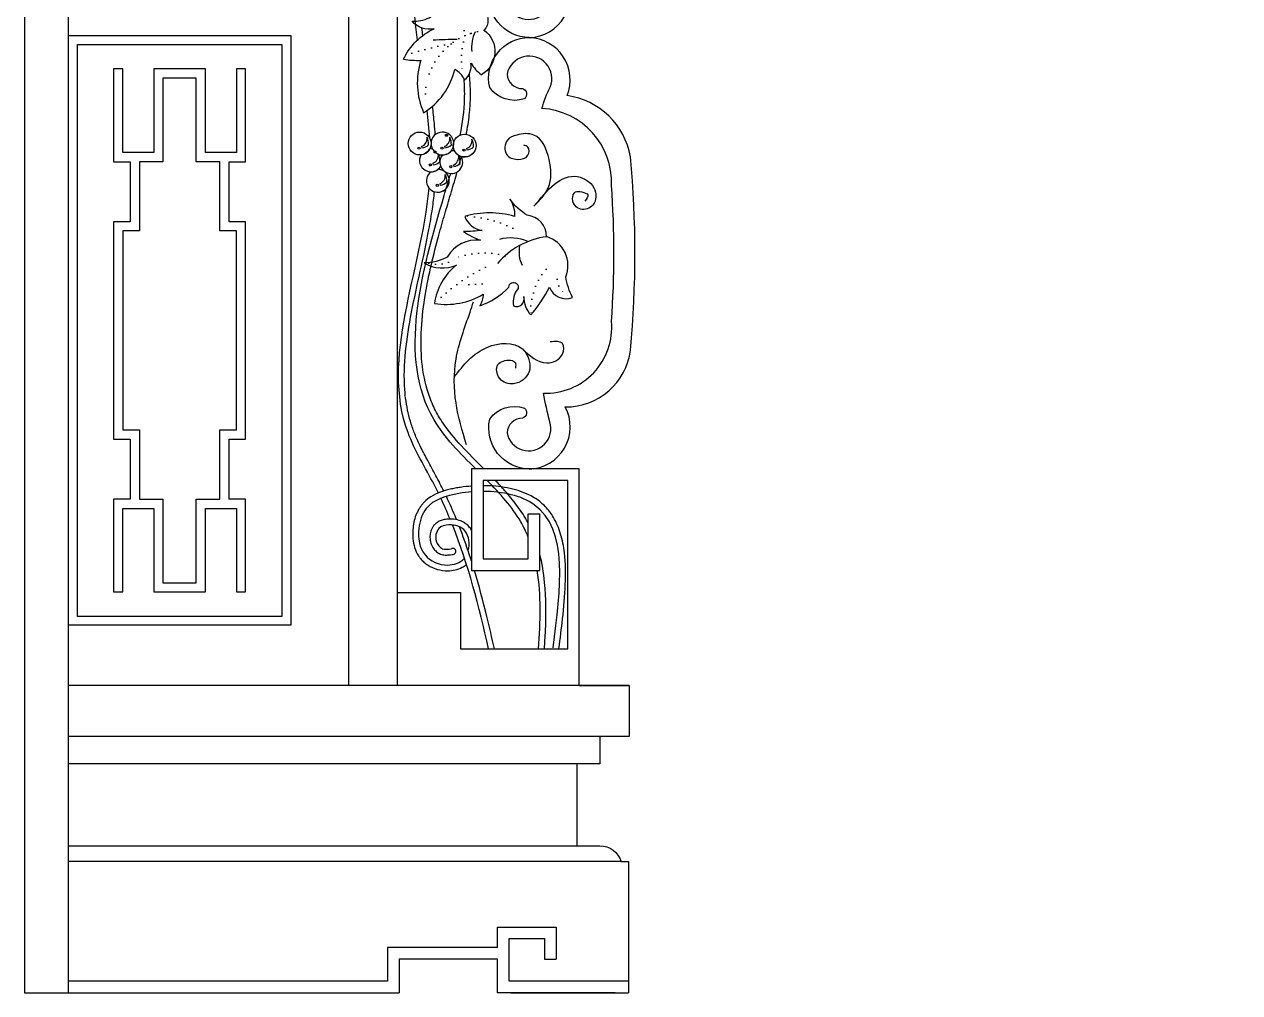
# Model space of a CAD drawing. Extents: x 4107 to 6907, y 781 to 4481.
# Drawn here: x 4107 to 5479, y 781 to 1873 of the extents above; entities that cross this region are included whole.
import ezdxf

# ---------------------------------------------------------------- set-up
doc = ezdxf.new("R2010")
doc.units = 0
doc.header["$LTSCALE"] = 60
doc.header["$MEASUREMENT"] = 0
doc.linetypes.add('DOT2', pattern=[0.125, 0, -0.125])
for name, color, linetype in [('3', 3, 'CONTINUOUS'), ('4', 4, 'CONTINUOUS'), ('7', 7, 'CONTINUOUS')]:
    doc.layers.add(name, color=color, linetype=linetype)

msp = doc.modelspace()

# ---------------------------------------------------------------- hatches: boundary and pattern name
at = {"layer": '3'}
h = msp.add_hatch(dxfattribs=at)
h.set_pattern_fill('ANGLE', color=256, scale=1.305361, style=0)
h.set_pattern_definition([(360, (3086.149, 1314.902), (4e-15, 9.11795), [6.631235, -2.486713]), (90, (3086.149, 1314.902), (-9.11795, 5e-15), [6.631235, -2.486713])])
h.paths.add_polyline_path([(4553.6, 1733.5, 1), (4551.1, 1733.5, 1)])
h = msp.add_hatch(dxfattribs=at)
h.set_pattern_fill('ANGLE', color=256, scale=1.305361, style=0)
h.set_pattern_definition([(360, (3111.894, 1314.902), (4e-15, 9.11795), [6.631235, -2.486713]), (90, (3111.894, 1314.902), (-9.11795, 5e-15), [6.631235, -2.486713])])
h.paths.add_polyline_path([(4579.3, 1733.5, 1), (4576.8, 1733.5, 1)])
h = msp.add_hatch(dxfattribs=at)
h.set_pattern_fill('ANGLE', color=256, scale=1.305361, style=0)
h.set_pattern_definition([(360, (3136.923, 1312.608), (4e-15, 9.11795), [6.631235, -2.486713]), (90, (3136.923, 1312.608), (-9.11795, 5e-15), [6.631235, -2.486713])])
h.paths.add_polyline_path([(4604.4, 1731.2, 1), (4601.9, 1731.2, 1)])
h = msp.add_hatch(dxfattribs=at)
h.set_pattern_fill('ANGLE', color=256, scale=1.305361, style=0)
h.set_pattern_definition([(360, (3098.872, 1295.9545), (4e-15, 9.11795), [6.631235, -2.486713]), (90, (3098.872, 1295.9545), (-9.11795, 5e-15), [6.631235, -2.486713])])
h.paths.add_polyline_path([(4566.3, 1714.6, 1), (4563.8, 1714.6, 1)])
h = msp.add_hatch(dxfattribs=at)
h.set_pattern_fill('ANGLE', color=256, scale=1.305361, style=0)
h.set_pattern_definition([(360, (3121.925, 1293.961), (4e-15, 9.11795), [6.631235, -2.486713]), (90, (3121.925, 1293.961), (-9.11795, 5e-15), [6.631235, -2.486713])])
h.paths.add_polyline_path([(4589.4, 1712.6, 1), (4586.9, 1712.6, 1)])
h = msp.add_hatch(dxfattribs=at)
h.set_pattern_fill('ANGLE', color=256, scale=1.305361, style=0)
h.set_pattern_definition([(360, (3106.713, 1272.872), (4e-15, 9.11795), [6.631235, -2.486713]), (90, (3106.713, 1272.872), (-9.11795, 5e-15), [6.631235, -2.486713])])
h.paths.add_polyline_path([(4574.2, 1691.5, 1), (4571.7, 1691.5, 1)])

# ---------------------------------------------------------------- linework, layer by layer
for p, q in [((4555.2, 1735.3), (4555.6, 1733.8)), ((4580.9, 1735.3), (4581.3, 1733.8)), ((4606, 1733), (4606.4, 1731.5)), ((4567.9, 1716.3), (4568.3, 1714.8)), ((4591, 1714.3), (4591.4, 1712.8)), ((4575.8, 1693.2), (4576.2, 1691.8)), ((4156.6, 946.3), (4730.3, 946.3)), ((4694, 818.4), (4707.1, 818.4))]:
    msp.add_line(p, q, dxfattribs=at)
at = {"layer": '3', "linetype": 'DOT2'}
msp.add_line((4623.5, 1580.2), (4598.5, 1579.1), dxfattribs=at)
at = {"layer": '3'}
for points in [[(4676.7, 1858.2, -0.473789), (4632, 1914.4, -0.330959), (4671.3, 1927, -0.600598), (4669.1, 1915.6, 0.397649), (4651.6, 1899.1, 1.069441), (4699.8, 1911.4, -0.01029), (4692.6, 1943.8, 0.453682), (4769.5, 2024.7, 0.036671), (4769.5, 2178.2, 0.409372), (4691, 2264.9, -0.049889), (4700.4, 2289.1, 1.088849), (4651.6, 2303.9, 0.397649), (4669.1, 2287.3, -0.600598), (4671.3, 2276, -0.330959), (4632, 2288.5, -0.48343), (4676.7, 2344.9, -0.48343)], [(4534.6, 1833.9, -0.169711), (4569.4, 1868.2, -0.287598), (4544.4, 1876.9, 0.148695), (4563.6, 1880.7, -0.213872), (4625.9, 1888.9, -0.373398), (4625.9, 1866.5, -0.545181), (4622.6, 1816.3)], [(4676.7, 1371.4, -0.473789), (4632, 1427.7, -0.330959), (4671.3, 1440.2, -0.600598), (4669.1, 1428.9, 0.397649), (4651.6, 1412.3, 1.069441), (4699.8, 1424.6, -0.01029), (4692.6, 1457, 0.453682), (4769.5, 1538, 0.036671), (4769.5, 1691.5, 0.409372), (4691, 1778.2, -0.049889), (4700.4, 1802.3, 1.088849), (4651.6, 1817.1, 0.397649), (4669.1, 1800.6, -0.600598), (4671.3, 1789.3, -0.330959), (4632, 1801.8, -0.48343), (4676.7, 1858.2, -0.48343)], [(4678.5, 1545.2, 0.062935), (4699.4, 1576.6, 0.413829), (4725.6, 1564.8, -0.069488), (4717.8, 1588.3, 0.446434), (4696.3, 1633.6, 0.384165), (4674.5, 1657.7, -0.105553), (4654.9, 1676, -0.150517), (4660.1, 1656.4, 0.143109), (4603.8, 1656.4, 0.263895), (4623.5, 1640.7, -0.03396), (4602.5, 1639.4, 0.062821), (4621.7, 1629.5, 0.303058), (4584.2, 1610.6, -0.130881), (4558, 1604, 0.237341), (4594.6, 1601.4, 0.201616), (4569.8, 1558.2, 0.176966), (4624.8, 1568.7, -0.109857), (4620.8, 1555.6, 0.120189), (4653.6, 1576.6)], [(4653.6, 1576.6, -1.132636), (4664.1, 1575.2, 0.212415), (4658.8, 1555.6, 0.655701), (4670.6, 1566.1, 0.197167), (4678.5, 1545.2)]]:
    msp.add_lwpolyline(points, format="xyb", dxfattribs=at)
for points in [[(4166.6, 1205.1), (4166.6, 1850.6), (4397.4, 1850.6), (4397.4, 1205.1)], [(4582.2, 1748.9), (4584.4, 1748.9), (4584.4, 1747.1), (4582.2, 1747.1)], [(4569.2, 1730), (4571.4, 1730), (4571.4, 1728.1), (4569.2, 1728.1)]]:
    msp.add_lwpolyline(points, close=True, dxfattribs=at)
for points in [[(4207.4, 1823), (4207.4, 1718.2), (4226.2, 1718.2), (4226.2, 1650.5), (4207.4, 1650.5), (4207.4, 1405.2), (4226.2, 1405.2), (4226.2, 1337.5), (4207.4, 1337.5), (4207.4, 1232.7), (4217.9, 1232.7), (4217.9, 1327), (4252.7, 1327), (4252.7, 1232.7), (4311.2, 1232.7), (4311.2, 1327), (4346.1, 1327), (4346.1, 1232.7), (4356.5, 1232.7), (4356.5, 1337.5), (4337.8, 1337.5), (4337.8, 1405.2), (4356.5, 1405.2), (4356.5, 1650.5), (4337.8, 1650.5), (4337.8, 1718.2), (4356.5, 1718.2), (4356.5, 1823), (4346.1, 1823), (4346.1, 1728.7), (4311.2, 1728.7), (4311.2, 1823), (4252.7, 1823), (4252.7, 1728.7), (4217.9, 1728.7), (4217.9, 1823), (4207.4, 1823)], [(4346.1, 1640), (4327.3, 1640), (4327.3, 1718.2), (4300.7, 1718.2), (4300.7, 1812.6), (4263.2, 1812.6), (4263.2, 1718.2), (4236.6, 1718.2), (4236.6, 1640), (4217.9, 1640), (4217.9, 1415.7), (4236.6, 1415.7), (4236.6, 1337.5), (4263.2, 1337.5), (4263.2, 1243.1), (4300.7, 1243.1), (4300.7, 1337.5), (4327.3, 1337.5), (4327.3, 1415.7), (4346.1, 1415.7), (4346.1, 1640)], [(4640.9, 831.4), (4640.9, 831.4), (4640.9, 854.6), (4707.1, 854.6), (4707.1, 818.4)], [(4788.7, 793.6), (4653.9, 793.6), (4653.9, 841.6), (4694, 841.6), (4694, 818.4)], [(4640.9, 831.4), (4516.8, 831.4), (4516.8, 793.6), (4156.6, 793.6)]]:
    msp.add_lwpolyline(points, dxfattribs=at)
for centre, radius in [((4552.9, 1738.7), 12.9), ((4603.7, 1736.4), 12.9), ((4552.3, 1733.5), 1.25), ((4578.1, 1733.5), 1.25), ((4603.1, 1731.2), 1.25), ((4565.1, 1714.6), 1.25), ((4588.1, 1712.6), 1.25), ((4572.9, 1691.5), 1.25)]:
    msp.add_circle(centre, radius, dxfattribs=at)
at = {"layer": '3', "linetype": 'DOT2'}
for centre, radius, start, end in [((4634.1, 1792.2), 74.7, 96.3327, 187.802), ((4595.1, 1838.4), 28.9, 58.3389, 99.9544), ((4691.2, 1832.8), 91.2, 162.1766, 186.275), ((4639.6, 1545.6), 310, 99.4862, 109.3509), ((4602.8, 1534.3), 122.1, 62.9866, 89.5082), ((4572.6, 1642.3), 39.8, 256.3412, 305.665), ((4625.9, 1527), 88.3, 74.5609, 109.9105), ((4719, 1409.2), 210.9, 115.7732, 135.0419), ((4751.9, 1549.5), 73.6, 139.8452, 183.414), ((4732.5, 1588.3), 24.5, 186.3756, 253.6541)]:
    msp.add_arc(centre, radius, start, end, dxfattribs=at)
at = {"layer": '3'}
for centre, radius, start, end in [((4593.5, 1446.3), 409.7, 89.753, 93.5631), ((4653.9, 1846.3), 42.4, 154.3708, 185.3472), ((4634, 1807.3), 83.7, 162.3941, 203.9023), ((4590.2, 1826.4), 20.9, 310.3721, 8.0439), ((4649.5, 1852.3), 44.9, 210.7705, 233.2629), ((4515.5, 1840.6), 79.3, 301.9109, 346.525), ((4580.6, 1799.7), 25.5, 24.9521, 61.834), ((4551.4, 1744.5), 10, 292.4666, 7.5187), ((4542.9, 1737.6), 20.2, 358.8475, 24.1395), ((4578.7, 1738.7), 12.9, 235.2758, 222.4169), ((4577.1, 1744.5), 10, 292.4666, 7.5187), ((4568.6, 1737.6), 20.2, 358.8475, 24.1395), ((4602.1, 1742.2), 10, 292.4666, 7.5187), ((4593.6, 1735.3), 20.2, 358.8475, 24.1395), ((4552.9, 1738.7), 12.9, 276.3174, 331.447), ((4554.8, 1745.4), 11.6, 273.7775, 315.0657), ((4565.7, 1719.7), 12.9, 82.2478, 96.3174), ((4578.7, 1738.7), 12.9, 262.2478, 321.1885), ((4580.6, 1745.4), 11.6, 273.7775, 315.0657), ((4588.7, 1717.7), 12.9, 72.8326, 90), ((4603.7, 1736.4), 12.9, 222.1242, 323.4902), ((4605.6, 1743.1), 11.6, 273.7775, 315.0657), ((4565.7, 1719.7), 12.9, 151.447, 329.0509), ((4564.1, 1725.6), 10, 292.4666, 7.5187), ((4567.6, 1726.4), 11.6, 273.7775, 315.0657), ((4555.6, 1718.6), 20.2, 358.8475, 24.1395), ((4588.7, 1717.7), 12.9, 141.1885, 29.5445), ((4565.7, 1719.7), 12.9, 21.0644, 28.7533), ((4587.1, 1723.6), 10, 292.4666, 7.5187), ((4590.6, 1724.4), 11.6, 273.7775, 315.0657), ((4578.6, 1716.6), 20.2, 358.8475, 24.1395), ((4573.5, 1696.7), 12.9, 127.5232, 90), ((4565.7, 1719.7), 12.9, 260.6605, 329.0509), ((4571.9, 1702.5), 10, 292.4666, 7.5187), ((4563.4, 1695.6), 20.2, 358.8475, 24.1395), ((4573.5, 1696.7), 12.9, 270, 330.3201), ((4575.4, 1703.4), 11.6, 273.7775, 315.0657), ((4708.4, 1545.2), 89.2, 97.8053, 139.2196), ((4655.5, 1584.6), 47.6, 65.5982, 105.241), ((4700, 1616.5), 34.9, 168.2194, 205.7267), ((4590.3, 1278.5), 3.42, 261.6963, 116.8699)]:
    msp.add_arc(centre, radius, start, end, dxfattribs=at)
for points, knots in [([(4598.8, 1748.3), (4601.5, 1762), (4604.3, 1783), (4603.7, 1804.2), (4603.1, 1811.8)], [499.866089, 499.866089, 499.866089, 499.866089, 532.34926, 550.22794, 550.22794, 550.22794, 550.22794]), ([(4605.6, 1749.1), (4607.1, 1756.5), (4608.2, 1763.9), (4609.7, 1777.3), (4610.1, 1783.3), (4610.4, 1795.4), (4610.3, 1801.5), (4609.7, 1810.8), (4609.5, 1814.2), (4609.1, 1817.5)], [501.476009, 501.476009, 501.476009, 501.476009, 518.678471, 518.678471, 532.626264, 532.626264, 546.574056, 546.574056, 554.29698, 554.29698, 554.29698, 554.29698]), ([(4616.2, 1371.6), (4598.5, 1389.3), (4520.1, 1468.6), (4557.9, 1603.7), (4585.6, 1696.7), (4588, 1704.9)], [197.081272, 197.081272, 197.081272, 197.081272, 252.83484, 446.827956, 465.858651, 465.858651, 465.858651, 465.858651]), ([(4625.4, 1371.6), (4625.2, 1371.9), (4624.9, 1372.1), (4616.3, 1380.7), (4608, 1389), (4592.5, 1405.8), (4585.3, 1414.3), (4577.6, 1425.8), (4575.9, 1428.4), (4572.7, 1433.9), (4571.2, 1436.6), (4567.1, 1445), (4564.8, 1450.8), (4559.2, 1468), (4556.8, 1479.7), (4554.4, 1504.1), (4554.2, 1516.8), (4555.7, 1542.7), (4557.3, 1556), (4563.3, 1591.2), (4568.6, 1613.3), (4576.8, 1643.2), (4579.1, 1651.2), (4583.6, 1666.7), (4585.8, 1674.2), (4590.2, 1689.1), (4592.4, 1696.5), (4594.8, 1704.8), (4595, 1705.7), (4595.3, 1706.7)], [192.225497, 192.225497, 192.225497, 192.225497, 193.018821, 193.018821, 219.368899, 219.368899, 245.718978, 245.718978, 253.650995, 253.650995, 261.583013, 261.583013, 277.447049, 277.447049, 307.221337, 307.221337, 336.995626, 336.995626, 366.769915, 366.769915, 414.9551, 414.9551, 432.640146, 432.640146, 449.544046, 449.544046, 466.447946, 466.447946, 468.614697, 468.614697, 468.614697, 468.614697]), ([(4675.5, 1294.5), (4673.1, 1300.5), (4661.9, 1323.7), (4643.6, 1343.8), (4629.2, 1358.6)], [121.616946, 121.616946, 121.616946, 121.616946, 137.174875, 183.373609, 183.373609, 183.373609, 183.373609]), ([(4675.5, 1310.1), (4674.9, 1311.3), (4674.2, 1312.5), (4671.9, 1316.7), (4670.1, 1319.6), (4666.4, 1325.2), (4664.4, 1328), (4658.3, 1336.2), (4653.9, 1341.5), (4645.7, 1350.7), (4642, 1354.7), (4638.3, 1358.6)], [132.63851, 132.63851, 132.63851, 132.63851, 135.810864, 135.810864, 143.525334, 143.525334, 151.239804, 151.239804, 166.668743, 166.668743, 178.657299, 178.657299, 178.657299, 178.657299]), ([(4611.5, 1352.1), (4607.3, 1351.8), (4603.1, 1351.3), (4597, 1350.4), (4595.1, 1350.1), (4591.2, 1349.4), (4589.3, 1349), (4583.6, 1347.6), (4579.8, 1346.5), (4572.5, 1343.8), (4569, 1342.1), (4563.1, 1338.4), (4560.6, 1336.5), (4557.5, 1333.4), (4556.6, 1332.4), (4554.9, 1330.4), (4554.1, 1329.3), (4552.6, 1327), (4551.9, 1325.9), (4550, 1322.3), (4548.9, 1319.8), (4547.2, 1314.7), (4546.6, 1312), (4545.6, 1306.6), (4545.3, 1303.8), (4545, 1298.3), (4545.1, 1295.5), (4545.6, 1289.4), (4546.3, 1286), (4548.3, 1279.5), (4549.8, 1276.4), (4552.3, 1272.4), (4553, 1271.4), (4555, 1269), (4556.4, 1267.6), (4559.2, 1265.1), (4560.8, 1264), (4565.6, 1260.9), (4569.2, 1259.3), (4576.7, 1257.1), (4580.7, 1256.6), (4587.4, 1256.6), (4590.2, 1256.9), (4595.7, 1258.1), (4598.4, 1259.1), (4602.5, 1261.3), (4604, 1262.2), (4605.5, 1263.5), (4605.6, 1263.7), (4605.8, 1263.8)], [180.365635, 180.365635, 180.365635, 180.365635, 188.839325, 188.839325, 192.785979, 192.785979, 196.732634, 196.732634, 204.625943, 204.625943, 212.519252, 212.519252, 218.795046, 218.795046, 221.375053, 221.375053, 224.036084, 224.036084, 226.697115, 226.697115, 232.019177, 232.019177, 237.445651, 237.445651, 242.816366, 242.816366, 248.18708, 248.18708, 254.748796, 254.748796, 261.310512, 261.310512, 263.586522, 263.586522, 267.154936, 267.154936, 270.72335, 270.72335, 277.97589, 277.97589, 285.22843, 285.22843, 290.294665, 290.294665, 295.360901, 295.360901, 298.348785, 298.348785, 298.711423, 298.711423, 298.711423, 298.711423]), ([(4611.5, 1345.6), (4606.8, 1345.2), (4587.2, 1342.8), (4560.2, 1334.4), (4549.4, 1302.4), (4554.2, 1271.9), (4581.6, 1260.1), (4598.8, 1265.3), (4603.4, 1270.6), (4603.5, 1270.8)], [180.716045, 180.716045, 180.716045, 180.716045, 190.692706, 221.795351, 240.342032, 263.770102, 285.165035, 300.294114, 300.947671, 300.947671, 300.947671, 300.947671]), ([(4710.1, 1168.8), (4711.6, 1180), (4713.1, 1191.3), (4715.8, 1215.6), (4716.9, 1228.6), (4717.9, 1253.5), (4717.7, 1265.5), (4715.5, 1284.2), (4714.1, 1291.3), (4710.1, 1304.7), (4707.5, 1311), (4701.5, 1321.2), (4698.4, 1325.3), (4692.9, 1331), (4690.8, 1332.9), (4686.5, 1336.2), (4684.4, 1337.7), (4680, 1340.4), (4677.7, 1341.6), (4668.1, 1346.1), (4660.2, 1348.5), (4643.5, 1351.8), (4634.7, 1352.6), (4625.4, 1352.6), (4625, 1352.6), (4624.6, 1352.6)], [0, 0, 0, 0, 20.963598, 20.963598, 45.687228, 45.687228, 70.410859, 70.410859, 86.800003, 86.800003, 103.189147, 103.189147, 115.682796, 115.682796, 122.443692, 122.443692, 128.497556, 128.497556, 134.551421, 134.551421, 152.647389, 152.647389, 170.743357, 170.743357, 171.582791, 171.582791, 171.582791, 171.582791]), ([(4703.7, 1169.6), (4712.4, 1236.6), (4724.3, 1328.8), (4646.7, 1346.1), (4624.6, 1346.1)], [0, 0, 0, 0, 124.784047, 171.579818, 171.579818, 171.579818, 171.579818]), ([(4611.5, 1302.5), (4611.1, 1303.2), (4610.7, 1303.9), (4609.7, 1305.2), (4609.1, 1305.9), (4607.9, 1307.2), (4607.2, 1307.8), (4605.3, 1309.5), (4603.8, 1310.5), (4600.8, 1312.1), (4599.3, 1312.8), (4595.1, 1314.2), (4592.3, 1314.7), (4588.5, 1315), (4587.4, 1315), (4585.3, 1314.9), (4584.4, 1314.9), (4582.6, 1314.7), (4581.7, 1314.5), (4579.3, 1314), (4577.8, 1313.6), (4574.7, 1312.3), (4573.3, 1311.5), (4571.3, 1310), (4570.8, 1309.6), (4569.9, 1308.7), (4569.5, 1308.3), (4568.8, 1307.5), (4568.5, 1307.1), (4567.6, 1305.7), (4567.1, 1304.8), (4565.8, 1302.1), (4565.2, 1300.3), (4564.6, 1296.6), (4564.5, 1294.7), (4564.8, 1291.6), (4564.9, 1290.5), (4565.4, 1288.4), (4565.7, 1287.4), (4566.5, 1285.5), (4566.9, 1284.6), (4568.2, 1282.3), (4569.1, 1281), (4571.4, 1278.6), (4572.7, 1277.5), (4574.9, 1276.1), (4575.7, 1275.7), (4577.4, 1275.1), (4578.3, 1274.8), (4579.9, 1274.5), (4580.8, 1274.4), (4583.1, 1274.3), (4584.5, 1274.4), (4587.1, 1274.6), (4588.4, 1274.8), (4589.6, 1275), (4589.7, 1275), (4589.9, 1275.1)], [322.202432, 322.202432, 322.202432, 322.202432, 323.546298, 323.546298, 324.998343, 324.998343, 326.450389, 326.450389, 329.354479, 329.354479, 332.25857, 332.25857, 337.021996, 337.021996, 338.987007, 338.987007, 340.538256, 340.538256, 342.089504, 342.089504, 344.703745, 344.703745, 347.317985, 347.317985, 348.333882, 348.333882, 349.122227, 349.122227, 349.910571, 349.910571, 351.487261, 351.487261, 354.401961, 354.401961, 357.316662, 357.316662, 359.043673, 359.043673, 360.543438, 360.543438, 362.043204, 362.043204, 364.490678, 364.490678, 366.938151, 366.938151, 368.174475, 368.174475, 369.410798, 369.410798, 370.647121, 370.647121, 373.070653, 373.070653, 375.494185, 375.494185, 375.754918, 375.754918, 375.754918, 375.754918]), ([(4607.7, 1279), (4609.9, 1286.7), (4608.1, 1303.9), (4588.6, 1310.2), (4572.2, 1305.6), (4569.5, 1290.6), (4577.9, 1279.7), (4585.3, 1280.9), (4588.8, 1281.5)], [307.574925, 307.574925, 307.574925, 307.574925, 324.193735, 339.322813, 348.6034, 359.670996, 368.150462, 375.754918, 375.754918, 375.754918, 375.754918]), ([(4610.8, 1269.8), (4611, 1270.2), (4611.2, 1270.6), (4611.5, 1271.1), (4611.5, 1271.1), (4611.5, 1271.1)], [303.0269775, 303.0269775, 303.0269775, 303.0269775, 303.8260659, 303.8260659, 303.8999783, 303.8999783, 303.8999783, 303.8999783]), ([(4693.8, 1168.6), (4694.2, 1175.4), (4694.7, 1182.2), (4695.8, 1207.4), (4695.8, 1225.7), (4693, 1254.3), (4691.2, 1265.1), (4688.6, 1275.5)], [25.155705, 25.155705, 25.155705, 25.155705, 39.747515, 39.747515, 79.495029, 79.495029, 104.268762, 104.268762, 104.268762, 104.268762])]:
    msp.add_open_spline(points, degree=3, knots=knots, dxfattribs=at)
for points in [[(4564.8, 1732.6), (4564.8, 1732.9), (4564.8, 1733.3), (4564.8, 1733.6)], [(4564.9, 1713.3), (4565, 1714.2), (4565, 1715), (4565, 1715.8)], [(4597.7, 1715.2), (4598.5, 1718.2), (4599.2, 1721.1), (4600, 1724.1)], [(4564.7, 1706.1), (4564.7, 1706.4), (4564.8, 1706.6), (4564.8, 1706.9)], [(4687.2, 1168.6), (4689.4, 1199.2), (4690.2, 1229.2), (4685.7, 1257)]]:
    msp.add_open_spline(points, degree=3, dxfattribs=at)
at = {"layer": '4'}
for points in [[(5506.7, 4480.5), (4106.7, 4480.5), (4106.7, 780.5), (4529.9, 780.5)], [(4789.5, 1127.1), (4733.2, 1127.1)], [(4789.5, 1127.1), (4789.5, 1069.7), (4756.3, 1069.7)], [(4730.3, 1038.9), (4730.3, 946.3)], [(4640.9, 818.4), (4529.9, 818.4), (4529.9, 780.5), (4529.9, 780.5)], [(4773.7, 780.5), (4640.9, 780.5), (4640.9, 818.4), (4529.9, 818.4), (4529.9, 780.5)], [(4655.9, 780.5), (4788.7, 780.5)]]:
    msp.add_lwpolyline(points, dxfattribs=at)
at = {"layer": '4', "linetype": 'BYBLOCK'}
for points in [[(4676.7, 1858.1, 0.555852), (4717.3, 1928.2, 0.381317), (4790.9, 1992.5, 0.046784), (4790.9, 2210.5, 0.323479), (4719.5, 2279.6, 0.520055), (4676.7, 2344.9)], [(4676.7, 1371.3, 0.555852), (4717.3, 1441.5, 0.381317), (4790.9, 1505.7, 0.046784), (4790.9, 1723.7, 0.323479), (4719.5, 1792.8, 0.520055), (4676.7, 1858.2)]]:
    msp.add_lwpolyline(points, format="xyb", dxfattribs=at)
msp.add_lwpolyline([(4733.2, 1127.1), (4733.2, 1371.6), (4680.7, 1371.6)], dxfattribs=at)
at = {"layer": '4'}
msp.add_lwpolyline([(4733.2, 1127.1), (4789.5, 1127.1), (4789.5, 1069.7), (4756.3, 1069.7), (4756.3, 1038.9), (4730.3, 1038.9), (4730.3, 946.3), (4756.5, 946.3, -0.332332), (4780.3, 928.5), (4788.7, 928.5), (4788.7, 780.5)], format="xyb", dxfattribs=at)
at = {"layer": '7'}
for p, q in [((4156.6, 780.5), (4156.6, 4480.5)), ((4675.5, 1320.9), (4688.6, 1320.9)), ((4730.3, 1038.9), (4156.6, 1038.9)), ((4780.3, 928.5), (4156.6, 928.5))]:
    msp.add_line(p, q, dxfattribs=at)
at = {"layer": '7', "linetype": 'BYBLOCK'}
for p, q in [((4733.2, 1127.1), (4156.6, 1127.1)), ((4756.3, 1069.7), (4156.6, 1069.7))]:
    msp.add_line(p, q, dxfattribs=at)
at = {"layer": '7'}
for points in [[(4472.6, 3499.4), (4472.6, 1127.1)], [(4527.6, 3444.1), (4527.6, 1127.1)], [(4527.6, 1231.9), (4599.1, 1231.9), (4599.1, 1168.6), (4720.1, 1168.6), (4720.1, 1358.6), (4624.6, 1358.6), (4624.6, 1270), (4675.5, 1270), (4675.5, 1320.9)], [(4733.2, 1127.1), (4733.2, 1127.1), (4733.2, 1127.1), (4733.2, 1127.1), (4733.2, 1371.6), (4611.5, 1371.6), (4611.5, 1257), (4688.6, 1257), (4688.6, 1320.9)]]:
    msp.add_lwpolyline(points, dxfattribs=at)
msp.add_lwpolyline([(4156.6, 1195.1), (4156.6, 1860.6), (4407.4, 1860.6), (4407.4, 1195.1)], close=True, dxfattribs=at)
msp.add_arc((4551.3, 1936), 103.5, 260.7552, 271.6246, dxfattribs=at)
at = {"layer": '7', "color": 3}
for points, knots in [([(4550.6, 1855.5), (4544.2, 1903.6), (4540.6, 1952.6), (4556.4, 1997.5), (4557.3, 1999.9)], [566.051839, 566.051839, 566.051839, 566.051839, 675.325, 681.563415, 681.563415, 681.563415, 681.563415]), ([(4570.6, 1748.7), (4570.3, 1752.9), (4569.9, 1757.1), (4569, 1767.8), (4568.3, 1774.3), (4567.5, 1780.8)], [486.495929, 486.495929, 486.495929, 486.495929, 495.622561, 495.622561, 509.844109, 509.844109, 509.844109, 509.844109]), ([(4574.1, 1344.3), (4572.6, 1347.2), (4561, 1370.2), (4497.5, 1473.6), (4554.7, 1591.8), (4563.6, 1688.5)], [171.61695, 171.61695, 171.61695, 171.61695, 179.019909, 229.989787, 442.738256, 442.738256, 442.738256, 442.738256]), ([(4580.2, 1346.6), (4579.9, 1347.2), (4579.6, 1347.9), (4577.8, 1351.5), (4576.3, 1354.4), (4573.3, 1360.3), (4571.7, 1363.1), (4567.1, 1371.7), (4563.9, 1377.4), (4558.4, 1387.8), (4555.9, 1392.6), (4551.6, 1401.4), (4549.8, 1405.4), (4547.3, 1411.5), (4546.4, 1413.6), (4544.9, 1417.8), (4544.2, 1419.9), (4542.2, 1426.3), (4541, 1430.6), (4538.1, 1443.5), (4536.8, 1452.2), (4535.2, 1475.1), (4535.6, 1489.4), (4538.5, 1518.6), (4540.9, 1533.4), (4546.8, 1563.7), (4550.2, 1579.1), (4557.1, 1610.2), (4560.5, 1625.9), (4564.9, 1649.6), (4566.2, 1657.3), (4568.3, 1671.5), (4569.1, 1677.9), (4569.7, 1684.4)], [171.087816, 171.087816, 171.087816, 171.087816, 172.787294, 172.787294, 180.114982, 180.114982, 187.44267, 187.44267, 202.098046, 202.098046, 214.65501, 214.65501, 225.208356, 225.208356, 230.771588, 230.771588, 236.334821, 236.334821, 247.461286, 247.461286, 269.714216, 269.714216, 304.608006, 304.608006, 339.501795, 339.501795, 374.395585, 374.395585, 409.289375, 409.289375, 426.278156, 426.278156, 440.187005, 440.187005, 440.187005, 440.187005]), ([(4594.7, 1314.2), (4594.5, 1314.6), (4594.4, 1315), (4590.7, 1323.8), (4587, 1332.3), (4583.1, 1340.6)], [144.409609, 144.409609, 144.409609, 144.409609, 145.357516, 145.357516, 166.14556, 166.14556, 166.14556, 166.14556]), ([(4611.5, 1267.4), (4608.2, 1277.8), (4604.7, 1288.2), (4599.8, 1301.1), (4598.8, 1303.7), (4597.8, 1306.3)], [106.704809, 106.704809, 106.704809, 106.704809, 131.642627, 131.642627, 137.991308, 137.991308, 137.991308, 137.991308]), ([(4637.4, 1168.6), (4634.6, 1180.7), (4631.8, 1192.9), (4624.6, 1222.4), (4619.9, 1239.8), (4614.7, 1257)], [29.038969, 29.038969, 29.038969, 29.038969, 57.495637, 57.495637, 98.449535, 98.449535, 98.449535, 98.449535])]:
    msp.add_open_spline(points, degree=3, knots=knots, dxfattribs=at)
for points in [[(4556.6, 1860.4), (4556.2, 1863.3), (4555.8, 1866.2), (4555.5, 1869)], [(4564.3, 1744.8), (4563.6, 1755.2), (4562.7, 1765.7), (4561.5, 1776)], [(4587.3, 1315), (4584, 1322.9), (4580.6, 1330.7), (4576.9, 1338.4)], [(4630.7, 1168.6), (4620, 1216.1), (4608, 1263.2), (4590, 1308.3)]]:
    msp.add_open_spline(points, degree=3, dxfattribs=at)
at = {"layer": '7'}
for points in [[(4682, 1668.1), (4698, 1688.7), (4699.2, 1720.8), (4682, 1748.3), (4662.5, 1748.3), (4652.1, 1742.6), (4651, 1726.5), (4663.6, 1720.8), (4675.1, 1725.4), (4675.1, 1734.5), (4670.5, 1736.8)], [(4682, 1668.1), (4731.3, 1701.3), (4749.6, 1688.7), (4748.5, 1669.2), (4734.7, 1664.6), (4725.6, 1676.1), (4729, 1684.1), (4735.9, 1684.1), (4742.8, 1680.7), (4739.3, 1673.8)], [(4605.8, 1398.8), (4594, 1446), (4594, 1495.2), (4609.8, 1548.3), (4613.7, 1560.1)], [(4592.1, 1475.5), (4629.5, 1508.9), (4668.9, 1507), (4676.7, 1493.2), (4676.7, 1481.4), (4659, 1467.6), (4643.3, 1473.5), (4641.3, 1489.3), (4647.2, 1493.2), (4661, 1491.2), (4661, 1485.3)], [(4668.9, 1507), (4696.4, 1491.2), (4714.1, 1501.1), (4714.1, 1512.9), (4700.4, 1514.8)]]:
    msp.add_spline(points, degree=3, dxfattribs=at)

doc.saveas('drawing.dxf')
